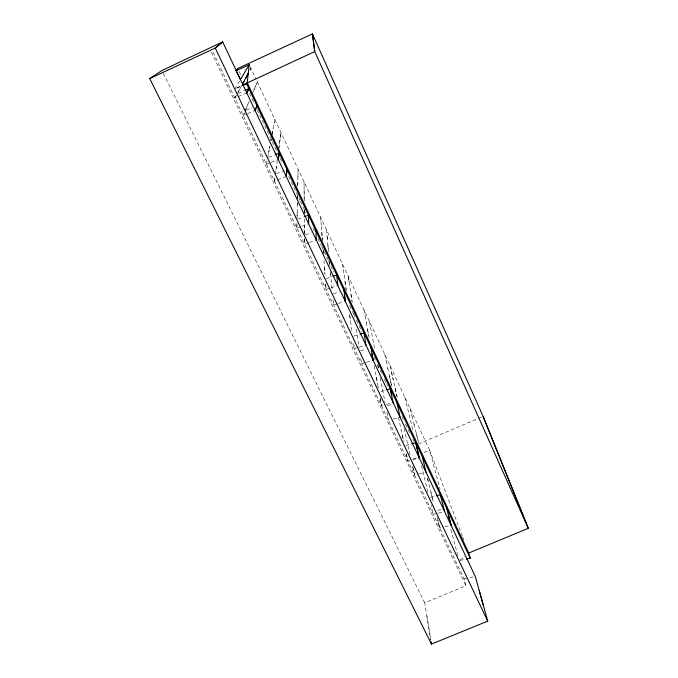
<?xml version="1.0" encoding="UTF-8"?>
<svg xmlns="http://www.w3.org/2000/svg" width="678" height="678" viewBox="0 0 678 678"><rect width="100%" height="100%" fill="white"/><g stroke="black" fill="none" stroke-linecap="round" stroke-linejoin="round"><path stroke-width="0.51" stroke-dasharray="3.39 2.54" d="M300.752 226.571L296.845 228.011L296.947 223.265M297.371 203.341L297.049 218.536M297.481 198.425L297.54 195.603M297.337 204.807L297.379 202.739M297.939 176.712L297.693 188.331M298.023 172.992L298.1 169.153M297.752 185.484L297.845 181.153M296.845 228.011L296.93 223.859M297.447 199.654L297.532 195.705M297.93 176.992L298.023 172.856M297.1 215.85L297.227 210.197M278.692 149.745L280.997 132.608L278.777 149.084M286.277 176.466L274.471 181.085L275.031 176.966M275.421 174.034L276.454 166.381M274.471 181.085L275.014 177.051M276.048 169.39L277.209 160.728M266.446 164.246L266.971 161.457L266.446 164.246L270.09 162.796M268.488 153.457L269.785 146.575M271.208 139.049L270.869 140.838L271.234 138.914M269.259 149.363L270.149 144.617M272.064 134.481L273.175 128.625M274.887 119.548L273.768 125.481M272.014 134.727L274.361 122.354M267.674 157.737L269.013 150.677M246.877 113.963L243.216 115.514L244.241 113.057M246.623 107.378L248.792 102.209M245.08 111.082L246.139 108.531M247.911 104.302L249.14 101.369M255.479 86.208L252.513 93.31M256.369 84.097L257.276 81.928M255.411 86.369L256.394 84.021M243.216 115.514L244.343 112.828M245.275 110.607L247.495 105.293M253.394 91.191L254.428 88.725M246.775 92.886L234.885 98.022L236.291 95.428M239.783 89.021L237.012 94.115M241.665 85.572L237.232 93.7M249.979 70.326L250.979 68.486L249.945 70.393M234.885 98.022L236.605 94.861M239.563 81.123L234.969 88.937M460.006 560.003L464.786 556.197M236.859 87.979L241.58 85.597M236.766 88.157L241.249 86.208M238.207 93.276L244.038 90.759M246.241 110.192L252.063 107.726M418.292 444.014L482.185 416.809M424.182 452.463L429.632 450.15L256.394 80.046M247.784 113.582L255.097 110.489M426.852 615.98L430.801 639.998L424.682 602.784L465.939 585.775L464.108 578.944L212.561 51.189M268.641 157.347L274.437 155.025M270.997 162.432L278.268 159.525M276.387 173.653L284.099 170.61M297.981 219.113L303.736 216.968M301.735 226.206L308.583 223.681M305.456 234.834L311.194 232.74M304.532 239.207L304.575 244.233L308.482 242.817M309.456 242.47L316.295 239.995M326.288 278.7L332.008 276.726M325.728 284.243L326.126 289.455L330.008 288.125M330.983 287.794L337.788 285.472M333.5 293.871L339.203 291.938M337.458 303.795L333.576 305.083L332.923 298.134M338.424 303.464L345.212 301.202M353.611 336.22L359.289 334.407M358.221 347.475L354.357 348.687L353.543 342.771M359.179 347.17L365.934 345.051M360.569 350.865L366.239 349.094M365.4 362.586L361.544 363.764L360.459 356.62M366.357 362.289L373.095 360.213M380.943 391.494L385.638 390.104M380.146 397.961L381.595 405.834L385.426 404.732M386.384 404.452L393.087 402.512M387.663 405.656L394.232 403.766M393.316 419.038L400.003 417.139M405.588 445.438L410.682 444.056M413.105 458.853L417.173 457.777M406.342 453.87L407.893 461.006L411.699 459.998M412.648 459.743L419.301 457.981M412.614 466.252L414.597 475.066L418.385 474.075M419.335 473.829L425.97 472.108M430.259 497.364L435.301 496.101M437.556 510.356L441.581 509.373M437.412 513.297L433.293 514.297L431.089 505.178M438.437 513.051L444.615 511.551M437.776 519.865L439.768 527.882L443.878 526.908M444.904 526.662L451.065 525.196M460.209 560.418L465.21 559.299M464.108 578.944L473.278 576.961M163.339 73.351L424.682 602.784M211.341 52.155L465.939 585.775M239.088 71.368L240.893 75.19M249.462 93.352L254.428 103.87M257.132 109.607L276.98 151.677M280.141 158.372L282.395 163.152M288.709 176.543L299.99 200.442M300.439 201.4L305.854 212.875M313.075 228.172L314.431 231.037M318.033 238.69L321.194 245.377M321.643 246.334L327.966 259.725M328.415 260.683L333.83 272.149M349.619 305.617L351.874 310.397M352.323 311.355L354.128 315.177M356.382 319.957L358.637 324.737M359.094 325.694L361.798 331.432M373.976 357.247L375.332 360.12M377.587 364.9L382.095 374.459M384.35 379.239L387.511 385.935M401.952 416.529L403.3 419.394M405.554 424.174L410.071 433.742M412.775 439.471L413.682 441.386M250.106 66.622L255.945 79.089M462.379 536.213L429.632 450.15L440.022 488.982M462.752 537.205L463.879 540.171M457.853 555.587L450.404 527.747M410.088 408.402L412.063 416.351M413.961 424.013L418.14 440.793M427.479 478.405L432.742 499.576M427.504 478.515L428.216 481.363M411.995 416.072L414.114 424.598M416.241 433.157L418.868 443.743M430.92 492.245L433.759 503.678M437.166 517.373L439.768 527.882M404.91 397.35L413.072 430.954M421.496 465.676L428.276 493.601M412.894 467.447L414.597 475.066M390.019 365.527L397.122 397.172M404.147 428.488L410.029 454.718M395.105 388.155L396.918 396.299M391.596 372.536L393.223 379.799M384.706 354.179L386.248 361.255M387.723 368.078L390.977 383.036M391.214 384.163L391.664 386.223M398.435 417.428L403.588 441.149M389.494 376.231L391.401 385.011M402.385 435.607L403.698 441.675M406.359 453.913L407.893 461.006M386.189 361.001L387.833 368.603M369.408 321.491L374.917 349.984M377.782 364.772L378.409 368.027M380.307 377.866L385.07 402.452M386.969 412.283L388.536 420.394M363.942 309.821L365.111 316.16M366.23 322.279L368.705 335.686M374.248 365.874L377.392 382.943M377.985 386.189L378.341 388.113M365.069 315.931L366.323 322.745M367.578 329.584L369.078 337.712M376.307 377.027L378.324 388.002M380.307 398.8L381.595 405.834M349.102 281.989L348.221 276.226L352.229 302.608M353.967 313.956L354.577 317.965M356.281 329.177L358.993 347.009M350.958 294.201L351.941 300.685M342.61 264.234L343.382 269.785M344.127 275.149L345.763 286.921M345.882 287.811L346.144 289.667M349.585 314.38L350.484 320.813M343.356 269.59L344.178 275.556M345.017 281.556L346.483 292.116M349.746 315.55L352.111 332.508M326.44 229.698L327.398 239.783M330.415 271.683L330.771 275.454M328.533 251.758L326.898 234.461M329.525 262.259L329.906 266.284M330.593 273.581L332.11 289.574M327.906 245.122L328.423 250.691M320.669 217.367L321.025 222.087M321.372 226.647L322.135 236.664M322.186 237.427L322.321 239.275M323.169 250.402L323.389 253.292M323.923 260.352L324.965 274.124M324.482 267.7L324.999 274.607M321.016 221.918L321.397 226.994M321.787 232.105L322.465 241.097M323.118 249.758L323.423 253.784M325.694 283.751L326.126 289.455M304.041 181.84L304.075 185.916M304.108 189.857L304.185 198.51M304.278 209.892L304.303 212.884M304.354 219.002L304.498 235.19M304.481 233.444L304.414 225.367M304.075 185.772L304.21 202.188M304.278 210.002L304.312 214.189M304.532 238.58L304.575 244.233"/><path stroke-width="1.02" d="M286.633 172.907L286.989 169.475L286.277 176.466M243.046 85.428L246.639 83.86L247.241 82.733L249.207 64.707L236.147 70.749L240.215 79.36M278.268 159.525L279.26 153.084L275.404 154.635M278.777 156.254L279.26 153.084M256.021 108.039L255.097 110.489L256.911 105.666M248.894 88.657L246.775 92.886L248.894 88.657L245.004 90.335M243.012 83.106L248.479 73.08M248.572 72.91L245.529 78.487M242.673 83.725L244.021 81.25M240.953 78.75L249.207 64.707M237.732 68.495L236.147 70.749L237.732 68.495L312.431 33.9L483.126 416.402L528.281 528.323L468.769 553.028L470.21 558.172L466.21 559.07M149.719 78.58L161.94 70.504L222.689 41.917L475.312 576.512L487.728 621.116L431.479 644.1L149.719 78.58L215.265 48.053L222.689 41.917L215.265 48.053L487.728 621.116M242.521 85.114L314.77 51.562L312.431 33.9L314.77 51.562L528.281 528.323L483.126 416.402M304.702 216.613L308.532 215.18L308.583 223.681M332.957 276.395L336.771 275.082L337.788 285.472M360.23 334.101L364.018 332.89L365.934 345.051M386.579 389.833L390.333 388.723L393.087 402.512M411.699 443.776L415.767 442.675L419.301 457.981L415.767 442.675M436.318 495.847L440.353 494.838L444.615 511.551M247.241 82.733L468.769 553.028M246.639 83.86L470.21 558.172M479.261 590.682L483.389 605.53M446.624 508.136L451.065 525.196L448.811 516.534M422.25 456.43L425.97 472.108M397.037 402.952L400.003 417.139M390.333 388.723L391.689 395.503M372.01 353.814L373.095 360.213L370.959 347.619M431.14 642.032L431.479 644.1L431.14 642.049M344.577 295.676L345.212 301.202L343.958 290.328M315.982 230.986L316.295 239.995"/></g></svg>
